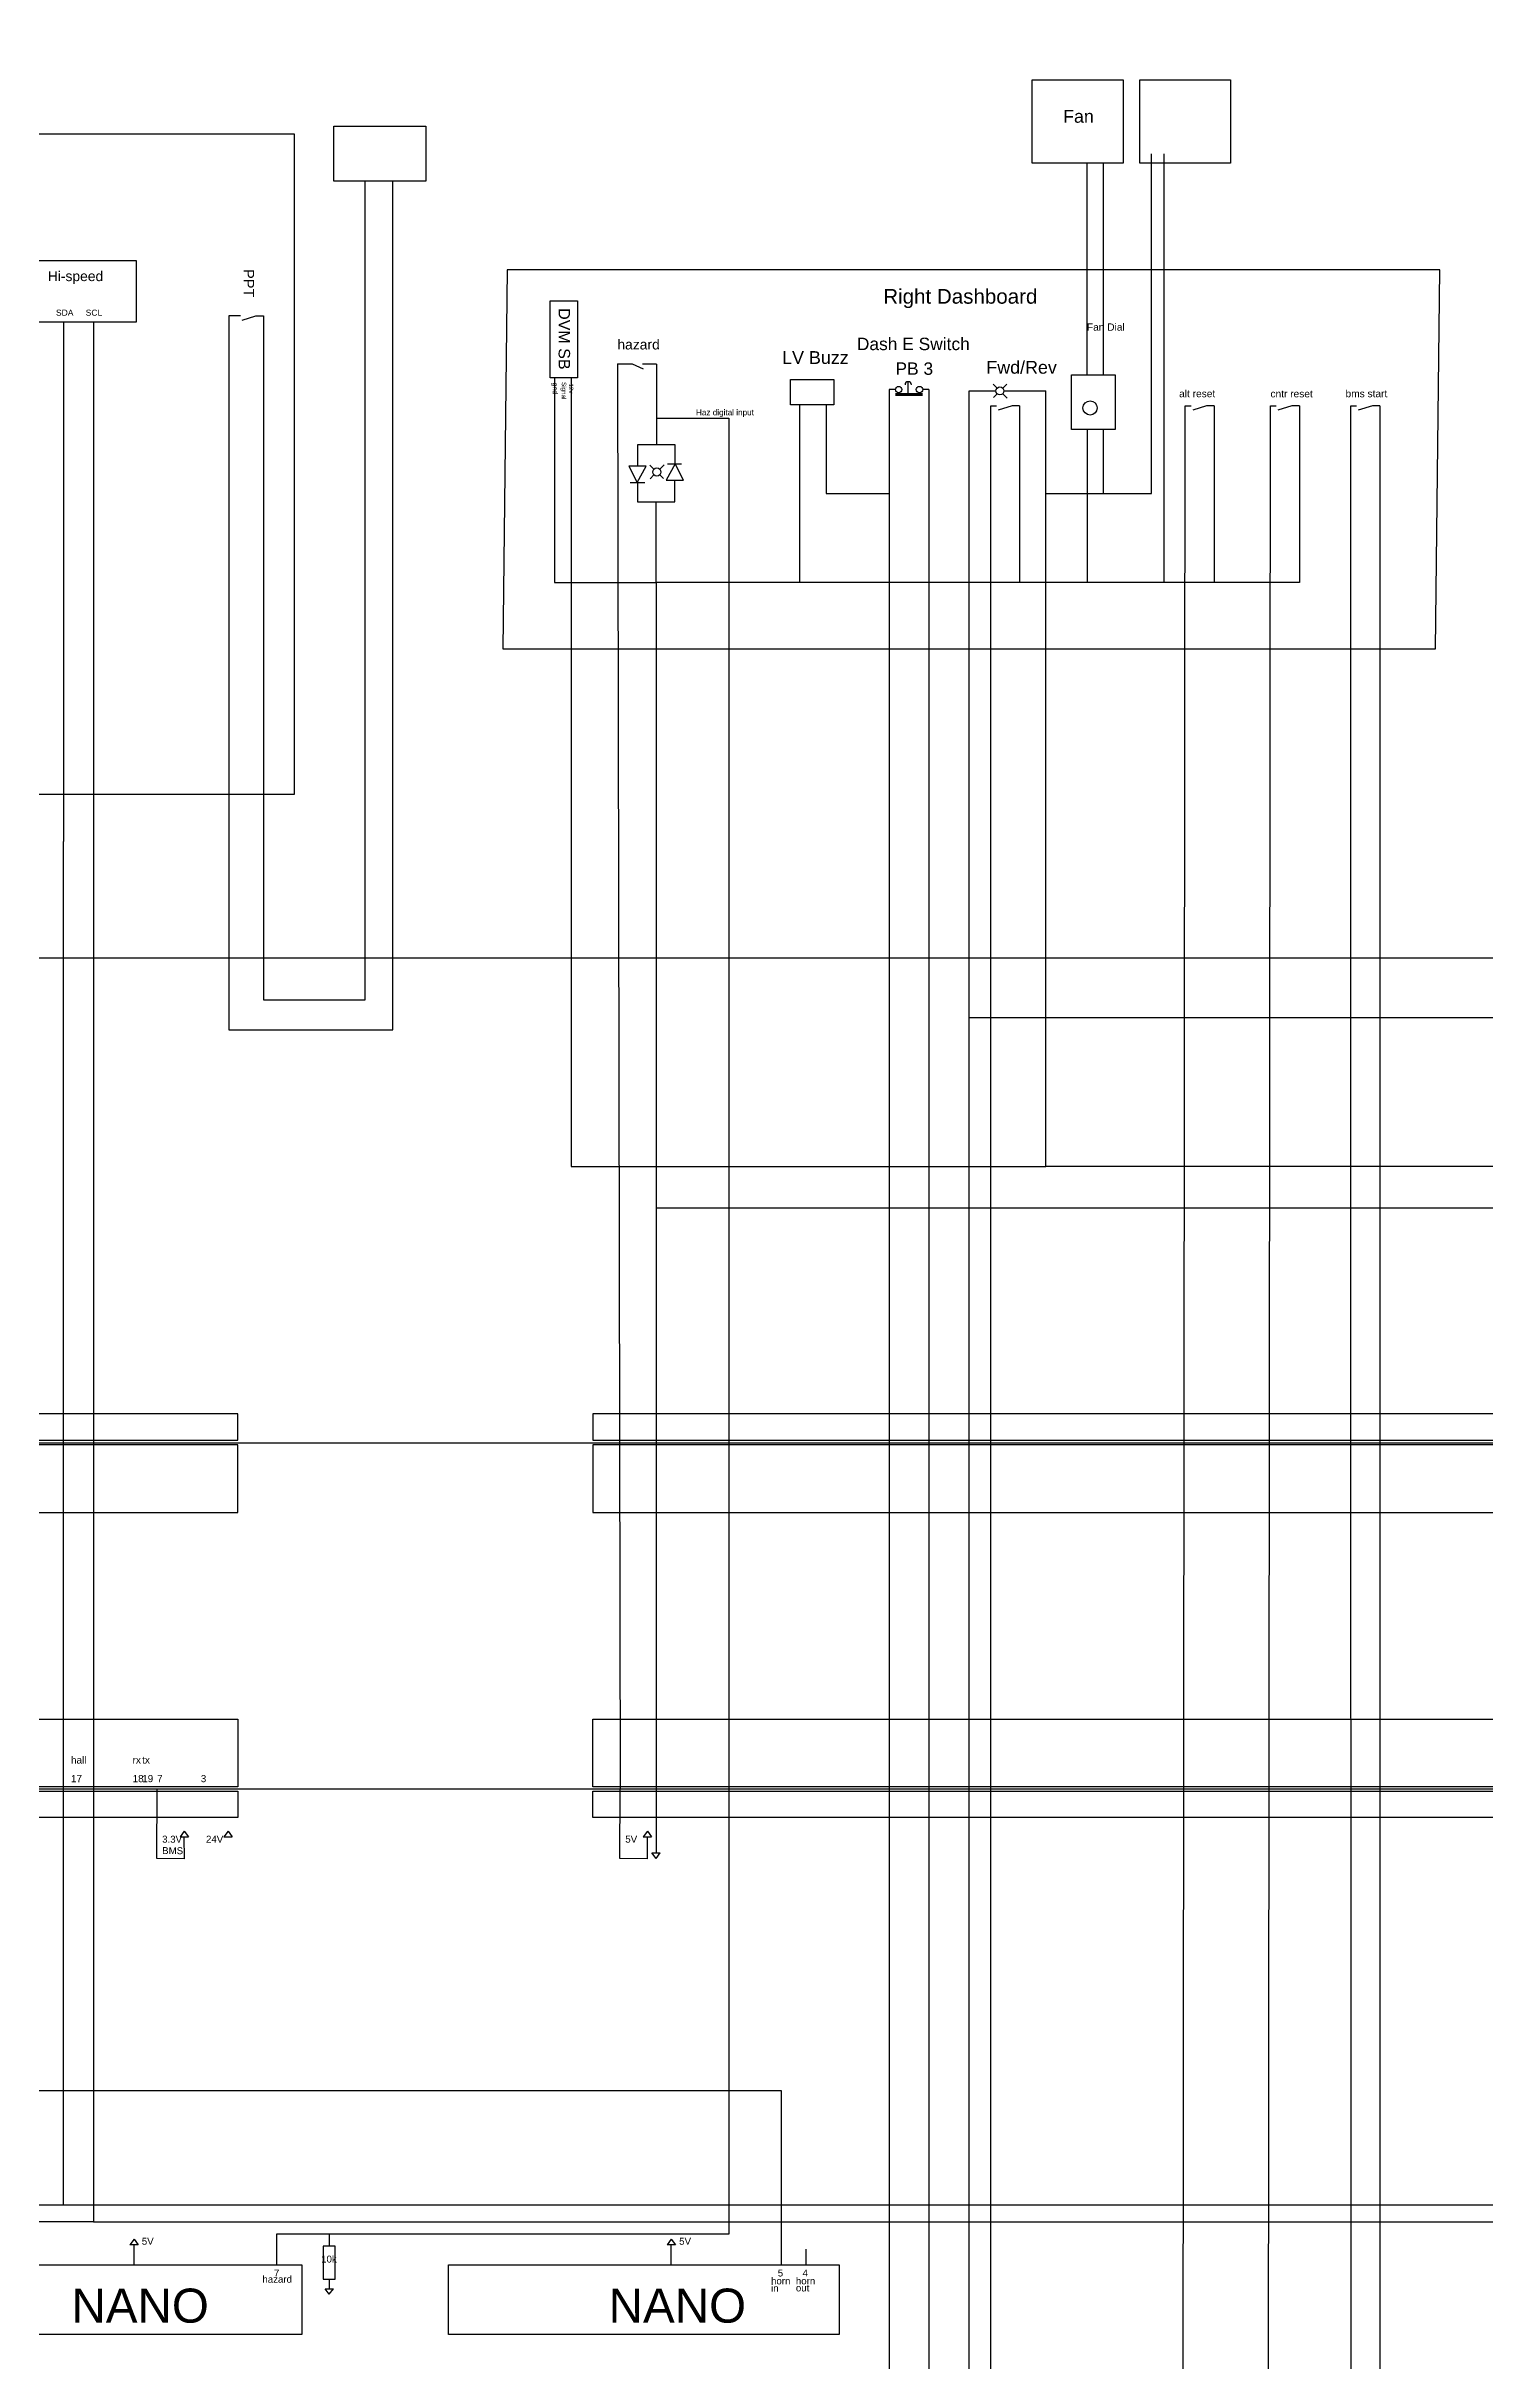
# Model space of a CAD drawing. Header units: inches. Extents: x -6006 to 7910, y 240 to 7918.
# Drawn here: x 1858 to 2715, y 2725 to 4103 of the extents above; entities that cross this region are included whole.
import ezdxf

# ---------------------------------------------------------------- set-up
doc = ezdxf.new("R2010")
doc.units = ezdxf.units.IN
doc.header["$MEASUREMENT"] = 0
doc.styles.get("Standard").update_dxf_attribs({"font": 'arial.ttf'})

msp = doc.modelspace()

# ---------------------------------------------------------------- linework, layer by layer
at = {"color": 3}
for p, q in [((2523.6, 3784.1), (2523.6, 4039.2)), ((2477.8, 3907.7), (2477.8, 4033.8)), ((2160.5, 3906), (2160.5, 3784.1)), ((2306.4, 3889.8), (2306.4, 3784.1)), ((2433.1, 3889.2), (2424.8, 3886.7)), ((2437.5, 3889.2), (2433.1, 3889.2)), ((2437.5, 3889.2), (2437.5, 3784.1)), ((2553.3, 3889.2), (2553.3, 3784.1)), ((2604.1, 3889.2), (2604.1, 3784.1)), ((2477.8, 3862.7), (2477.8, 3784.1)), ((2221, 3784.1), (2221, 3832.1)), ((2160.5, 3784.1), (2221, 3784.1)), ((2221, 3065.9), (2221, 3027.7))]:
    msp.add_line(p, q, dxfattribs=at)
at = {"color": 1}
for p, q in [((2487.5, 3907.7), (2487.5, 4033.8)), ((2170.4, 3906), (2170.4, 3436.4)), ((2198, 3914.2), (2198, 3914.2)), ((2198, 3914.2), (2199.7, 3065.9)), ((2371.2, 3896.9), (2371.2, 3903.6)), ((2383.4, 3898.9), (2379.8, 3898.9)), ((2170.4, 3436.4), (2453.2, 3436.4)), ((1923.7, 3024.3), (1923.9, 3065.9)), ((2199.5, 3024.3), (2199.7, 3065.9)), ((1940.2, 3024.1), (1940.1, 3037.3)), ((2215.9, 3024.1), (2215.9, 3037.3)), ((1940.2, 3024.1), (1923.7, 3024.3)), ((2215.9, 3024.1), (2199.5, 3024.3)), ((1910.2, 2782.4), (1910.2, 2794.4)), ((2230.1, 2782.4), (2230.1, 2794.4))]:
    msp.add_line(p, q, dxfattribs=at)
for p, q in [((1868.2, 3939), (1868.2, 3629.8)), ((1886, 3939), (1886, 3629.8)), ((2221.2, 3914.1), (2212.9, 3914.1)), ((2221.2, 3914.1), (2221.2, 3881.9)), ((2428.2, 3898.1), (2453.2, 3898.1)), ((2534.2, 1936.1), (2536.1, 3889.2)), ((2585, 1995.8), (2586.9, 3889.2)), ((2221.2, 3881.9), (2221.2, 3866.1)), ((2227.9, 3854.7), (2236.1, 3854.7)), ((2026.4, 2800.7), (2026.4, 2793.6)), ((2310.5, 2782.4), (2310.5, 2791.8)), ((2026.4, 2774), (2026.4, 2768.2))]:
    msp.add_line(p, q)
at = {"color": 1, "ltscale": 5}
for p, q in [((2424.1, 3899.8), (2421.8, 3902.1)), ((2429.9, 3902.2), (2427.5, 3899.8)), ((2424.1, 3896.4), (2421.9, 3894.2)), ((2427.5, 3896.4), (2430.1, 3893.8)), ((2217.3, 3854), (2219.8, 3851.5)), ((2219.8, 3848.1), (2217.5, 3845.7)), ((2223.2, 3851.5), (2225.9, 3854.2)), ((2223.2, 3848.1), (2225.4, 3845.9)), ((1940.1, 3040.6), (1937.6, 3037.3)), ((1937.6, 3037.3), (1942.6, 3037.3)), ((1940.1, 3040.6), (1942.6, 3037.3)), ((1966.2, 3040.6), (1963.7, 3037.3)), ((1963.7, 3037.3), (1968.6, 3037.3)), ((1966.2, 3040.6), (1968.6, 3037.3)), ((2215.9, 3040.6), (2213.4, 3037.3)), ((2213.4, 3037.3), (2218.3, 3037.3)), ((2215.9, 3040.6), (2218.3, 3037.3)), ((1910.2, 2797.7), (1907.7, 2794.4)), ((1912.7, 2794.4), (1907.7, 2794.4)), ((1910.2, 2797.7), (1912.7, 2794.4)), ((2230.1, 2797.7), (2227.6, 2794.4)), ((2232.6, 2794.4), (2227.6, 2794.4)), ((2230.1, 2797.7), (2232.6, 2794.4))]:
    msp.add_line(p, q, dxfattribs=at)
at = {"color": 7}
for p, q in [((2536.1, 3889.2), (2539.6, 3889.2)), ((2548.9, 3889.2), (2540.6, 3886.7)), ((2553.3, 3889.2), (2548.9, 3889.2)), ((2586.9, 3889.2), (2590.3, 3889.2)), ((2599.7, 3889.2), (2591.3, 3886.7)), ((2604.1, 3889.2), (2599.7, 3889.2)), ((2634.8, 3889.2), (2638.2, 3889.2)), ((2647.6, 3889.2), (2639.2, 3886.7)), ((2652, 3889.2), (2647.6, 3889.2))]:
    msp.add_line(p, q, dxfattribs=at)
at = {"color": 3, "ltscale": 5}
for p, q in [((2477.8, 3875.2), (2477.8, 3862.7)), ((2221, 3024.4), (2218.5, 3027.7)), ((2218.5, 3027.7), (2223.5, 3027.7)), ((2221, 3024.4), (2223.5, 3027.7))]:
    msp.add_line(p, q, dxfattribs=at)
at = {"ltscale": 5}
for p, q in [((2026.4, 2764.9), (2023.9, 2768.2)), ((2023.9, 2768.2), (2028.9, 2768.2)), ((2026.4, 2764.9), (2028.9, 2768.2))]:
    msp.add_line(p, q, dxfattribs=at)
for points in [[(2407.4, 3525.1), (3165.9, 3525.1), (3165.9, 4057.5), (2855.9, 4057.5), (2855.9, 4103.3), (2843.7, 4103.3)], [(1973.5, 3942.8), (1966.6, 3942.8), (1966.6, 3517.7), (2064.2, 3517.7), (2064.2, 4023)], [(1974.5, 3940.3), (1982.8, 3942.8), (1987.2, 3942.8), (1987.2, 3535.5), (2047.8, 3535.5), (2047.8, 4023)], [(1736.7, 3958.6), (1745, 3961.2), (1749.4, 3961.2), (1749.4, 3820), (1749.4, 2886.2), (2295.6, 2886.2), (2295.6, 2791.8), (2295.6, 2782.4)], [(848.4, 2376.2), (882.7, 2376.2), (882.7, 2456.6), (2407.4, 2456.6), (2407.4, 3898.1), (2423.4, 3898.1)], [(848.4, 2367.6), (890.7, 2367.6), (890.7, 2445), (2420.3, 2445), (2420.3, 3889.2), (2423.8, 3889.2)], [(2383.4, 3898.9), (2383.4, 1907.6), (1183.1, 1907.6), (1183.1, 1708.4)], [(3977.7, 2325.6), (2634.9, 2325.9), (2634.8, 3889.2)], [(2221.2, 3881.9), (2264.3, 3881.9), (2264.3, 2800.7), (1995, 2800.7), (1995, 2782.4)], [(2221.2, 3866.1), (2209.9, 3866.1), (2209.9, 3853.3), (2204.9, 3853.3), (2209.8, 3843.5), (2215.1, 3853.3), (2209.9, 3853.3)], [(2232.5, 3854.7), (2232.5, 3866.1), (2221.2, 3866.1)], [(2221, 3832.1), (2232.3, 3832.1), (2232.3, 3844.9), (2237.3, 3844.9), (2232.5, 3854.7), (2227.1, 3844.9), (2232.3, 3844.9)], [(2205.7, 3843.5), (2214.3, 3843.5)], [(2210, 3843.5), (2210, 3832.1), (2221, 3832.1)], [(1387.9, 2782.4), (1387.9, 2818.2), (1868.2, 2818.2), (1868.2, 3629.8)], [(1886, 3629.8), (1886, 2808), (1397.1, 2808), (1397.1, 2782.4)], [(1868.2, 2818.2), (3113.5, 2818.2)], [(1886, 2808), (3081.1, 2808)]]:
    msp.add_lwpolyline(points)
at = {"color": 5}
for points in [[(2445, 4083.4), (2499.1, 4083.4), (2499.1, 4033.8), (2445, 4033.8)], [(2509.2, 4083.4), (2563.2, 4083.4), (2563.2, 4033.8), (2509.2, 4033.8)], [(2005.6, 3657.9), (1201.7, 3657.9), (1201.7, 4051.1), (2005.6, 4051.1)], [(1807.7, 3975.8), (1911.5, 3975.8), (1911.5, 3939), (1807.7, 3939)], [(2129.7, 3744.6), (2685.1, 3744.6), (2687.7, 3970.3), (2132.3, 3970.3)], [(746.4, 3271.8), (3652.1, 3271.8), (3652.1, 3560.3), (746.4, 3560.3)], [(747.7, 3065.9), (3885.9, 3065.9), (3885.9, 1571.9), (747.7, 1571.9)]]:
    msp.add_lwpolyline(points, close=True, dxfattribs=at)
at = {"color": 6}
for points in [[(2029.1, 4023), (2029.1, 4055.7), (2083.9, 4055.7), (2083.9, 4023)], [(802.7, 3273.4), (1971.9, 3273.4), (1971.9, 3289.1), (802.7, 3289.1)], [(2183.3, 3273.4), (3554.2, 3273.4), (3554.2, 3289.1), (2183.3, 3289.1)], [(802.7, 3230.4), (1971.9, 3230.4), (1971.9, 3270.7), (802.7, 3270.7)], [(2183.3, 3230.4), (3554.2, 3230.4), (3554.2, 3270.7), (2183.3, 3270.7)], [(802.7, 3107.3), (1971.9, 3107.3), (1971.9, 3067), (802.7, 3067)], [(2183.3, 3107.3), (3554.2, 3107.3), (3554.2, 3067), (2183.3, 3067)], [(802.7, 3064.4), (1971.9, 3064.4), (1971.9, 3048.7), (802.7, 3048.7)], [(2183.3, 3064.4), (3554.2, 3064.4), (3554.2, 3048.7), (2183.3, 3048.7)]]:
    msp.add_lwpolyline(points, close=True, dxfattribs=at)
at = {"color": 1}
for points in [[(2487.5, 3837), (2516, 3837), (2516, 4039.2)], [(2198, 3914.2), (2206.8, 3914.2), (2213.4, 3911.2)], [(2421.8, 3902.1), (2424.1, 3899.8)], [(2429.9, 3902.2), (2427.5, 3899.8)], [(2363.6, 3898.9), (2359.8, 3898.9), (2359.8, 1939.8), (1142.4, 1939.8), (1142.4, 1708.4)], [(2322.3, 3889.8), (2322.3, 3837), (2359.8, 3837)], [(2421.9, 3894.2), (2424.1, 3896.4)], [(2430.1, 3893.8), (2427.5, 3896.4)], [(3184.1, 3436.4), (2453.2, 3436.4), (2453.2, 3898.1)], [(2453.2, 3837), (2487.5, 3837), (2487.5, 3875.2)]]:
    msp.add_lwpolyline(points, dxfattribs=at)
at = {"color": 3, "ltscale": 5}
msp.add_lwpolyline([(2174.2, 3951.7), (2174.2, 3906), (2157.9, 3906), (2157.9, 3951.7)], close=True, dxfattribs=at)
for points in [[(2301, 3905), (2326.8, 3905), (2326.8, 3889.8), (2301, 3889.8)], [(2468.4, 3907.7), (2494.5, 3907.7), (2494.5, 3875.2), (2468.4, 3875.2)], [(2022.9, 2774), (2030, 2774), (2030, 2793.6), (2022.9, 2793.6)], [(1777.4, 2782.4), (2010.1, 2782.4), (2010.1, 2740.9), (1777.4, 2740.9)], [(2097.4, 2782.4), (2330.1, 2782.4), (2330.1, 2740.9), (2097.4, 2740.9)]]:
    msp.add_lwpolyline(points, close=True)
at = {"color": 1, "const_width": 1.91}
msp.add_lwpolyline([(2379.8, 3896), (2363.6, 3896)], dxfattribs=at)
at = {"ltscale": 5}
msp.add_lwpolyline([(2652.1, 3889.2), (2652.1, 2334.3), (3977.7, 2333.9)], dxfattribs=at)
at = {"color": 3}
for points in [[(2604.1, 3784.1), (2221, 3784.1), (2221, 3065.9)], [(2221, 3411.8), (3578.9, 3411.8), (3578.9, 3735), (3250.2, 3735)]]:
    msp.add_lwpolyline(points, dxfattribs=at)
at = {"color": 1}
for centre, radius in [((2365.5, 3898.9), 1.91), ((2377.9, 3898.9), 1.91), ((2425.8, 3898.1), 2.4)]:
    msp.add_circle(centre, radius, dxfattribs=at)
at = {"color": 1, "ltscale": 5}
for centre, radius in [((2425.8, 3898.1), 2.4), ((2221.5, 3849.8), 2.43)]:
    msp.add_circle(centre, radius, dxfattribs=at)
msp.add_circle((2479.5, 3888), 4.24)
at = {"color": 1}
msp.add_arc((2371.2, 3901.7), 1.91, 0, 180, dxfattribs=at)

# ---------------------------------------------------------------- texts
at = {"color": 7, "true_color": 0xffffff}
for s, height, p in [('Hi-speed', 5.91, (1858.8, 3963.5)), ('SDA', 3.62, (1863.7, 3942.9)), ('SCL', 3.62, (1881.4, 3942.9))]:
    msp.add_text(s, height=height, dxfattribs=at).set_placement(p)
msp.add_text('PPT', height=6.24, rotation=270).set_placement((1975.4, 3970.7))
at = {"color": 3}
msp.add_text('DVM SB', height=6.83, rotation=270, dxfattribs=at).set_placement((2163, 3947.4))
for s, height, p in [('hazard', 5.91, (2198, 3922.8)), ('Dash E Switch', 7.404, (2340.6, 3922.4))]:
    msp.add_text(s, height=height, dxfattribs=at).set_placement(p)
at = {"color": 1}
for s, height, p in [('PB 3', 7.4, (2363.6, 3907.7)), ('5V', 4.13, (1914.8, 2794.4)), ('5V', 4.13, (2234.8, 2794.4))]:
    msp.add_text(s, height=height, dxfattribs=at).set_placement(p)
at = {"ltscale": 5}
for s, height, p in [('gnd', 2.95, (2159.5, 3903.1)), ('Signal', 2.66, (2164.9, 3903.4)), ('12v', 2.66, (2169.1, 3902.6))]:
    msp.add_text(s, height=height, rotation=270, dxfattribs=at).set_placement(p)
for s, height, p in [('Haz digital input', 3.473, (2244.8, 3883.6)), ('hall', 4.26, (1872.6, 3080.9)), ('rx', 4.26, (1909.3, 3080.9)), ('18', 4.26, (1909.3, 3069.8)), ('tx', 4.26, (1915, 3080.9)), ('19', 4.26, (1915, 3069.8)), ('3', 4.26, (1949.9, 3069.8)), ('17', 4.26, (1872.6, 3069.8)), ('7', 4.26, (1923.9, 3069.8)), ('10k', 4.13, (2021.6, 2783.8)), ('hazard', 4.13, (1986.6, 2771.8)), ('7', 4.13, (1993.5, 2775.5)), ('horn', 4.13, (2289.5, 2770.8)), ('5', 4.13, (2293.5, 2775.5)), ('horn', 4.13, (2304.3, 2770.8)), ('4', 4.13, (2308.3, 2775.5)), ('NANO', 20.28, (1872.9, 2748)), ('NANO', 20.28, (2192.8, 2748)), ('in', 4.13, (2289.5, 2766.5)), ('out', 4.13, (2304.3, 2766.6))]:
    msp.add_text(s, height=height).set_placement(p)
at = {"color": 1}
for s, p in [('3.3V', (1926.9, 3033.8)), ('24V', (1953, 3033.8)), ('5V', (2202.7, 3033.8)), ('BMS', (1926.9, 3027))]:
    msp.add_text(s, height=4.13, rotation=359.6073, dxfattribs=at).set_placement(p)
for s, width, gutter_width, heights, insert, char_height, attachment_point in [('Fan', 27.146, 38.1, [0], (2463.4, 4065.4), 7.62, 1), ('Right Dashboard', 149.565, 43.8, [0], (2448.1, 3958.8), 8.755, 3), ('Fan Dial', 68.185, 21.7, [0], (2477.6, 3938.3), 4.33, 1), ('LV Buzz', 44.434, 38.1, [0], (2296.1, 3921.8), 7.62, 1), ('Fwd/Rev', 21.767, 38.1, [7.88], (2417.7, 3916), 7.62, 1), ('alt reset', 68.185, 21.7, [0], (2532.5, 3898.7), 4.33, 1), ('cntr reset', 68.185, 21.7, [0], (2586.9, 3898.6), 4.33, 1), ('bms start', 68.185, 21.7, [0], (2631.6, 3898.7), 4.33, 1)]:
    msp.add_mtext_dynamic_manual_height_columns(s, width=width, gutter_width=gutter_width, heights=heights, dxfattribs=dict(insert=insert, char_height=char_height, attachment_point=attachment_point))

doc.saveas('drawing.dxf')
